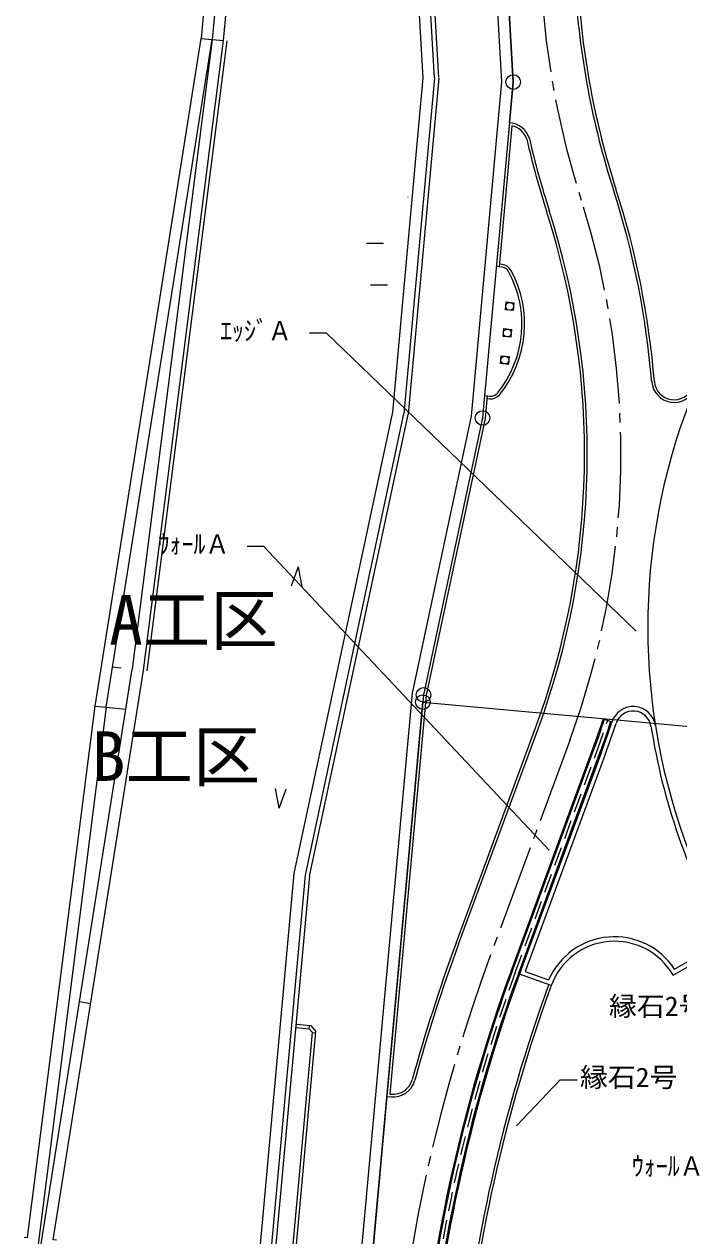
# Model space of a CAD drawing. Units: millimetres on the paper. Extents: x -120.2 to -23.9, y -30.5 to 36.3.
# Drawn here: x -107.84 to -96.16, y -7.64 to 13.98 of the extents above; entities that cross this region are included whole.
import ezdxf
from ezdxf.enums import TextEntityAlignment as Align

# ---------------------------------------------------------------- set-up
doc = ezdxf.new("R2010")
doc.units = ezdxf.units.MM
doc.header["$LTSCALE"] = 0.17
doc.linetypes.add('CHAIN2', pattern=[12, 9, -1, 1, -1])
doc.linetypes.add('DASHED2', pattern=[3, 2, -1])
for name, color, linetype in [('0-0_S-街区', 7, 'Continuous'), ('0-1_S-道路計画', 7, 'Continuous'), ('0-2_D-STR-1-計線1_計画', 7, 'Continuous'), ('0-3_D-STR-3-計線3_施設', 7, 'Continuous'), ('0-5_D-STR-BMK-CLINE', 7, 'CHAIN2'), ('0-6_D-STR-4-計線4_ﾌｧﾆﾁｬ_', 7, 'Continuous'), ('0-9_D-STR-2-計線2_補助', 7, 'Continuous'), ('0-A_D-STR-5-1排水', 7, 'Continuous'), ('0-F_D-STR-5-2排水-ＣＬ', 7, 'DASHED2'), ('1-0_00_工区名', 7, 'Continuous'), ('1-8_D-STR-HTXT-施設', 4, 'Continuous')]:
    doc.layers.add(name, color=color, linetype=linetype)
doc.styles.add('ＭＳ ゴシック', font='')
doc.styles.get('ＭＳ ゴシック').set_extended_font_data('MS Gothic')

msp = doc.modelspace()

# ---------------------------------------------------------------- linework, layer by layer
at = {"layer": '0-0_S-街区'}
for points in [[(-99.3468, 17.0033), (-99.1114, 12.9521), (-99.6575, 6.9572), (-100.712, 2.016), (-100.7238, 1.887), (-87.7999, 0.7097), (-68.874, 15.8454), (-68.8797, 28.5266)], [(-46.7264, 11.0922), (-80.0977, -15.5961), (-80.358, -15.8043), (-80.8571, -16.2464), (-81.3334, -16.7131), (-81.7855, -17.2031), (-82.2124, -17.7153), (-82.613, -18.2483), (-82.9863, -18.8008), (-83.3313, -19.3713), (-83.6472, -19.9585), (-83.9331, -20.5609), (-84.1884, -21.1768), (-84.4123, -21.8049), (-84.6044, -22.4434), (-84.764, -23.0907), (-84.891, -23.7453), (-84.9307, -24.0251), (-86.5043, -25.2702), (-101.6471, -23.8908), (-102.9315, -22.3491), (-100.7238, 1.887)]]:
    msp.add_lwpolyline(points, dxfattribs=at)
for centre, radius in [((-99.1114, 12.9521), 0.1304), ((-99.1114, 12.9521), 0.00261), ((-99.6575, 6.9572), 0.1304), ((-99.6575, 6.9572), 0.00261), ((-100.7238, 1.887), 0.1304), ((-100.712, 2.016), 0.1304), ((-100.712, 2.016), 0.00261), ((-100.7238, 1.887), 0.00261)]:
    msp.add_circle(centre, radius, dxfattribs=at)
at = {"layer": '0-1_S-道路計画'}
for p, q in [((-103.3716, 28.118), (-104.6823, 13.7295)), ((-103.1718, 28.0998), (-104.4824, 13.7113)), ((-104.2826, 13.6955), (-102.9719, 28.0816)), ((-100.7162, 13.0299), (-101.1086, 19.7836)), ((-100.515, 13.0266), (-100.9073, 19.7795)), ((-100.4389, 13.0311), (-100.8312, 19.7839)), ((-106.5736, 1.8128), (-104.6823, 13.7295)), ((-105.7095, 2.4527), (-104.2823, 13.6955)), ((-104.2227, 13.6876), (-105.6499, 2.4451)), ((-104.2227, 13.6876), (-105.6497, 2.4451)), ((-104.6823, 13.7295), (-104.2826, 13.6955)), ((-100.515, 13.0266), (-101.061, 7.0326)), ((-100.4391, 13.0197), (-100.9851, 7.0257)), ((-102.8186, -1.2028), (-101.061, 7.0326)), ((-102.7441, -1.2187), (-100.9865, 7.0167)), ((-107.7997, -9.4354), (-105.9087, 2.478)), ((-106.1085, 2.4958), (-106.2604, 2.5097)), ((-103.1388, -22.4137), (-100.9108, 2.0462)), ((-106.3739, 1.7946), (-107.7997, -9.4354)), ((-106.5736, 1.8128), (-106.3739, 1.7946)), ((-106.3739, 1.7942), (-106.0221, 1.763)), ((-105.0771, -25.9963), (-102.8186, -1.2028)), ((-104.9298, -22.1671), (-103.0174, -1.1727)), ((-104.654, -22.1922), (-102.7427, -1.2097)), ((-106.6536, -3.4955), (-106.8518, -3.464)), ((-102.7498, -3.9423), (-102.7444, -3.8823)), ((-104.1455, -19.9277), (-102.6953, -4.0076)), ((-104.0878, -19.958), (-102.6331, -3.9882)), ((-102.9897, -3.9205), (-102.7498, -3.9423)), ((-102.7498, -3.9423), (-102.6953, -4.0076)), ((-102.6953, -4.0076), (-102.6354, -4.013))]:
    msp.add_line(p, q, dxfattribs=at)
for points in [[(-100.9108, 2.0462), (-99.8562, 6.9873), (-99.3126, 12.9554), (-99.548, 17.0066)], [(-99.3468, 17.0033), (-99.1114, 12.9521), (-99.6575, 6.9572), (-100.712, 2.016)], [(-106.3739, 1.7946), (-104.4823, 13.7125), (-105.9087, 2.478)], [(-103.0174, -1.1727), (-101.2598, 7.0627), (-100.7162, 13.0299)], [(-107.2626, -7.7161), (-107.3227, -7.7106), (-105.7095, 2.4527)], [(-107.8373, -7.6612), (-107.7776, -7.6687), (-106.5736, 1.8128)], [(-102.9841, -3.8605), (-102.7197, -3.8845), (-102.6331, -3.9882)]]:
    msp.add_lwpolyline(points, dxfattribs=at)
at = {"layer": '0-2_D-STR-1-計線1_計画'}
for p, q in [((-99.314, 9.6492), (-99.4114, 9.6581)), ((-99.6211, 7.356), (-99.5237, 7.3471)), ((-100.0859, -2.4324), (-98.6673, 1.412)), ((-97.5378, 0.9952), (-98.9564, -2.8492)), ((-96.2587, -2.9843), (-95.215, -2.3842)), ((-98.4338, -3.1724), (-98.9994, -2.9665)), ((-101.3649, -5.1511), (-102.8222, -21.15))]:
    msp.add_line(p, q, dxfattribs=at)
for points in [[(-99.1774, 12.2271), (-99.1114, 12.9521), (-99.3468, 17.0033)], [(-99.1774, 12.2272), (-99.6575, 6.9572), (-100.712, 2.016), (-101.3649, -5.1511), (-101.2907, -5.1579)]]:
    msp.add_lwpolyline(points, dxfattribs=at)
for centre, radius, start, end in [((-83.2429, 15.5508), 14.7885, 183.32985, 197.80378), ((-99.2073, 11.8269), 0.4013, 16.70435, 85.7304), ((-83.2429, 15.5508), 15.9924, 193.04048, 197.80378), ((-111.9766, 6.3233), 15.3905, 4.76812, 17.80378), ((-111.9766, 6.3233), 14.1865, 339.74536, 17.80378), ((-85.4732, 3.2162), 11.2368, 141.35935, 311.5962), ((-100.916, 8.6345), 1.9599, 321.07766, 28.51294), ((-99.3279, 9.4973), 0.1525, 28.51294, 84.7953), ((-96.2395, 7.636), 0.4013, 184.76812, 337.68071), ((-99.5099, 7.499), 0.1525, 264.7953, 321.07766), ((-96.9698, 1.4064), 0.4013, 8.94617, 161.85875), ((-111.9766, 6.3233), 15.3905, 339.74536, 341.85875), ((-71.9991, -12.7967), 29.9382, 159.74536, 164.63592), ((-97.3025, -3.5843), 1.204, 29.89399, 159.99455), ((-71.9991, -12.7967), 28.7342, 159.99455, 174.79532), ((-71.9991, -12.7967), 28.7342, 159.74536, 159.99455), ((-71.9991, -12.7967), 28.1322, 159.99455, 174.79529), ((-101.2543, -4.7582), 0.4013, 264.79529, 344.63592)]:
    msp.add_arc(centre, radius, start, end, dxfattribs=at)
at = {"layer": '0-3_D-STR-3-計線3_施設'}
msp.add_line((-96.2313, -2.8759), (-95.3243, -2.3545), dxfattribs=at)
msp.add_lwpolyline([(-97.4625, 0.9675), (-98.8965, -2.9186), (-98.4794, -3.0704)], dxfattribs=at)
for centre, radius, start, end in [((-96.9698, 1.4064), 0.3211, 8.94617, 161.85875), ((-111.9766, 6.3233), 15.4707, 339.74536, 341.85875), ((-85.4732, 3.2162), 11.3171, 188.94617, 209.48763), ((-97.3025, -3.5843), 1.2842, 33.47731, 156.41123)]:
    msp.add_arc(centre, radius, start, end, dxfattribs=at)
at = {"layer": '0-5_D-STR-BMK-CLINE'}
msp.add_line((-98.1026, 1.2036), (-99.5212, -2.6408), dxfattribs=at)
for centre, radius, start, end in [((-83.2429, 15.5508), 15.3905, 183.32985, 197.80378), ((-111.9766, 6.3233), 14.7885, 339.74536, 17.80378), ((-71.9991, -12.7967), 29.3362, 159.74536, 174.79529)]:
    msp.add_arc(centre, radius, start, end, dxfattribs=at)
at = {"layer": '0-6_D-STR-4-計線4_ﾌｧﾆﾁｬ_'}
for points in [[(-99.2499, 8.8874), (-99.2372, 9.0273), (-99.0975, 9.013), (-99.1102, 8.8731)], [(-99.2933, 8.4117), (-99.2806, 8.5516), (-99.1409, 8.5373), (-99.1536, 8.3974)], [(-99.3374, 7.9282), (-99.3247, 8.0681), (-99.185, 8.0538), (-99.1977, 7.9139)]]:
    msp.add_lwpolyline(points, close=True, dxfattribs=at)
for centre in [(-99.1737, 8.9502), (-99.2171, 8.4745), (-99.2611, 7.991)]:
    msp.add_circle(centre, 0.0702, dxfattribs=at)
at = {"layer": '0-9_D-STR-2-計線2_補助'}
for p, q in [((-99.1341, 12.1724), (-99.3635, 9.6537)), ((-99.3097, 9.6971), (-99.3591, 9.7016)), ((-99.5775, 7.3037), (-99.5281, 7.2992)), ((-100.1311, -2.4157), (-98.7125, 1.4287))]:
    msp.add_line(p, q, dxfattribs=at)
msp.add_lwpolyline([(-99.5732, 7.3516), (-99.6098, 6.9499), (-100.6643, 2.0088), (-101.3126, -5.1076), (-101.2863, -5.1099)], dxfattribs=at)
for centre, radius, start, end in [((-83.2429, 15.5508), 14.7403, 183.32985, 197.80378), ((-99.2073, 11.8269), 0.3532, 16.94608, 78.02909), ((-83.2429, 15.5508), 16.0406, 193.04616, 197.80378), ((-111.9766, 6.3233), 15.4386, 4.76812, 17.80378), ((-111.9766, 6.3233), 14.1384, 339.74536, 17.80378), ((-100.916, 8.6345), 2.0081, 321.07766, 28.51294), ((-99.3279, 9.4973), 0.2007, 28.51294, 84.7953), ((-96.2395, 7.636), 0.3532, 184.76812, 337.68071), ((-99.5099, 7.499), 0.2007, 264.7953, 321.07766), ((-71.9991, -12.7967), 29.9863, 159.74536, 164.63592), ((-71.9991, -12.7967), 28.1804, 159.99455, 174.69737), ((-101.2543, -4.7582), 0.3532, 264.79529, 344.63592)]:
    msp.add_arc(centre, radius, start, end, dxfattribs=at)
at = {"layer": '0-A_D-STR-5-1排水'}
for p, q in [((-97.5013, 1.5883), (-97.3488, 1.5383)), ((-99.1501, -2.9111), (-97.6884, 1.0508)), ((-99.1313, -2.918), (-97.6696, 1.0439)), ((-99.0183, -2.9596), (-97.5566, 1.0022)), ((-98.9994, -2.9665), (-97.5378, 0.9952))]:
    msp.add_line(p, q, dxfattribs=at)
for centre, radius, start, end in [((-112.1847, 6.3977), 15.4509, 339.75367, 341.86409), ((-112.1847, 6.3977), 15.471, 339.75367, 341.86409), ((-112.1849, 6.3978), 15.5917, 339.75365, 341.86407), ((-112.185, 6.3978), 15.6118, 339.75365, 341.86406), ((-72.4505, -12.6958), 28.4361, 159.87347, 174.91571), ((-72.4505, -12.6958), 28.416, 159.87351, 174.91576), ((-72.4505, -12.6958), 28.2956, 159.87378, 174.91601), ((-72.4505, -12.6958), 28.2756, 159.87382, 174.91605)]:
    msp.add_arc(centre, radius, start, end, dxfattribs=at)
at = {"layer": '0-F_D-STR-5-2排水-ＣＬ'}
msp.add_line((-99.0748, -2.9388), (-97.6131, 1.023), dxfattribs=at)
for centre, radius, start, end in [((-112.1848, 6.3977), 15.5313, 339.75366, 341.86408), ((-72.4505, -12.6958), 28.3558, 159.87365, 174.91588)]:
    msp.add_arc(centre, radius, start, end, dxfattribs=at)
at = {"layer": '1-0_00_工区名'}
for p, q in [((-102.9508, 4.2998), (-103.071, 3.9592)), ((-102.9508, 4.2998), (-102.8846, 3.9447)), ((-103.2855, -0.0069), (-103.3517, 0.3482)), ((-103.2855, -0.0069), (-103.1653, 0.3337))]:
    msp.add_line(p, q, dxfattribs=at)
at = {"layer": '1-8_D-STR-HTXT-施設', "color": 7}
for p, q in [((-100.9927, 10.8995), (-100.9832, 10.8995)), ((-101.4265, 10.0726), (-101.7275, 10.0726)), ((-101.3551, 9.328), (-101.6561, 9.328))]:
    msp.add_line(p, q, dxfattribs=at)
for points in [[(-96.9158, 3.156), (-102.4433, 8.4705), (-102.7443, 8.4705)], [(-98.4681, -0.7574), (-103.5591, 4.663), (-103.8601, 4.663)], [(-99.0504, -5.6741), (-98.2702, -4.8533), (-97.9692, -4.8533)]]:
    msp.add_lwpolyline(points, dxfattribs=at)

# ---------------------------------------------------------------- texts
at = {"layer": '1-0_00_工区名', "color": 4, "style": 'ＭＳ ゴシック'}
for s, p in [('A工区', (-106.3215, 2.6497)), ('B工区', (-106.6326, 0.2175))]:
    msp.add_text(s, height=0.8827, dxfattribs=at).set_placement(p, align=Align.BOTTOM_LEFT)
at = {"layer": '1-8_D-STR-HTXT-施設', "style": 'ＭＳ ゴシック'}
for s, width, p in [('ｴｯｼﾞＡ', 0.9, (-104.341, 8.2363)), ('ｳｫｰﾙＡ', 0.9, (-105.4568, 4.4307)), ('縁石2号', 1.05, (-97.4025, -3.8161)), ('縁石2号', 1.05, (-97.9205, -5.0856)), ('ｳｫｰﾙＡ', 0.9, (-96.9937, -6.6682))]:
    msp.add_text(s, height=0.3473, dxfattribs=dict(at, width=width)).set_placement(p, align=Align.BOTTOM_LEFT)

doc.saveas('drawing.dxf')
